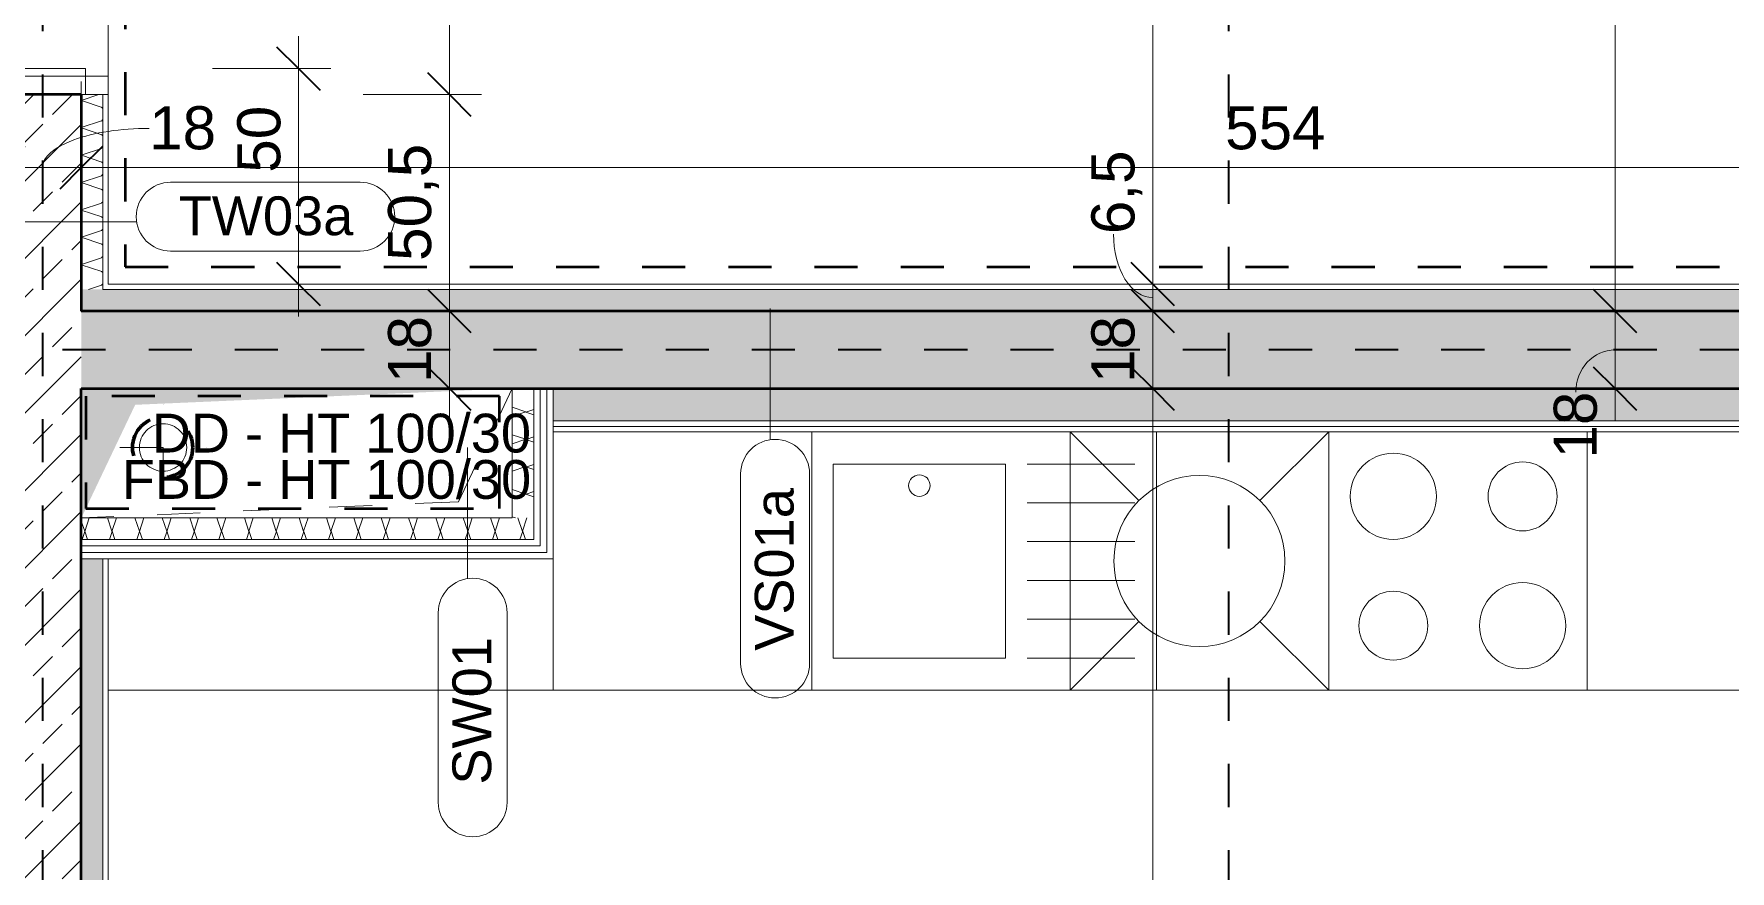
# Model space of a CAD drawing. Header units: metres. Extents: x 3.2 to 50, y 58.8 to 100.4.
# Drawn here: x 15.403 to 19.339, y 77.181 to 79.123 of the extents above; entities that cross this region are included whole.
import ezdxf

# ---------------------------------------------------------------- set-up
doc = ezdxf.new("R2010")
doc.units = ezdxf.units.M
for name, pattern in [('Strich Punkt', [0.015875, 0.00635, -0.004763, 0, -0.004763]), ('Strich Punkt Mittel', [0.015875, 0.00635, -0.004763, 0, -0.004763]), ('Verdeckt', [0.003, 0.002, -0.001])]:
    doc.linetypes.add(name, pattern=pattern)
for name, color, linetype, lineweight in [('A-DETL-GENF_', 92, 'Continuous', 13), ('A_2D', 7, 'Continuous', 13), ('A_Bemassung-50_', 4, 'Continuous', 9), ('A_Bemassung_', 4, 'Continuous', 9), ('A_Beschriftung_', 7, 'Continuous', 9), ('A_Brandabschnitte', 30, 'Verdeckt', 50), ('A_Decken', 8, 'Continuous', 13), ('A_Durchbruch_Projektion', 8, 'Verdeckt', 5), ('A_Kanal_SW', 34, 'Strich Punkt', 100), ('A_Moebel', 6, 'Continuous', 13), ('A_Raeume_', 7, 'Continuous', 5), ('A_Raster_', 1, 'Continuous', 9), ('A_Sanitaer', 3, 'Continuous', 13), ('A_Tueren', 31, 'Continuous', 13), ('A_Waende', 7, 'Continuous', 13), ('P-PIPE', 3, 'Continuous', 5), ('P-PIPE-CNTR', 3, 'Continuous', 5)]:
    doc.layers.add(name, color=color, linetype=linetype, lineweight=lineweight)
doc.styles.add('Arial_2', font='arial.ttf', dxfattribs={"height": 0.09})
doc.styles.add('Arial_5', font='arial.ttf', dxfattribs={"height": 0.1})
doc.dimstyles.new('WGA-Bemaßung', dxfattribs={"dimscale": 0.3048, "dimtxt": 0.102026, "dimasz": 0.328084, "dimexe": 0.246063, "dimexo": 0.0625, "dimgap": 0.04101, "dimtad": 1, "dimdec": 1, "dimlfac": 100, "dimrnd": 0.5, "dimdsep": 46, "dimtxsty": 'Arial_5', "dimblk1": 'OBLIQUE', "dimblk2": 'OBLIQUE', "dimsah": 1, "dimcen": 0.09, "dimdle": 0.246063, "dimazin": 2, "dimtfac": 1, "dimtdec": 4, "dimtix": 1, "dimtmove": 0, "dimatfit": 3, "dimfxl": 0.656168, "dimfxlon": 1, "dimtvp": 1, "dimtolj": 1, "dimtzin": 0, "dimarcsym": 2})
doc.dimstyles.new('WGA-Bemaßung_1', dxfattribs={"dimscale": 0.3048, "dimtxt": 0.102026, "dimasz": 0.328084, "dimexe": 0.246063, "dimexo": 0.0625, "dimgap": 0.04101, "dimtad": 1, "dimdec": 1, "dimlfac": 100, "dimrnd": 0.5, "dimdsep": 46, "dimtxsty": 'Arial_5', "dimblk1": 'OBLIQUE', "dimblk2": 'OBLIQUE', "dimsah": 1, "dimcen": 0.09, "dimdle": 0.246063, "dimazin": 2, "dimtfac": 1, "dimtdec": 4, "dimtix": 1, "dimtmove": 2, "dimatfit": 3, "dimfxl": 0.656168, "dimfxlon": 1, "dimtvp": 1, "dimtolj": 1, "dimtzin": 0, "dimarcsym": 2})
doc.dimstyles.new('WGA-Bemaßung_2', dxfattribs={"dimscale": 0.3048, "dimtxt": 0.102026, "dimasz": 0.328084, "dimexe": 0.246063, "dimexo": 0.0625, "dimgap": 0.04101, "dimtad": 1, "dimdec": 1, "dimlfac": 100, "dimrnd": 0.5, "dimdsep": 46, "dimtxsty": 'Arial_5', "dimblk1": 'OBLIQUE', "dimblk2": 'OBLIQUE', "dimsah": 1, "dimcen": 0.09, "dimdle": 0.246063, "dimazin": 2, "dimtfac": 1, "dimtdec": 4, "dimtix": 1, "dimtmove": 1, "dimatfit": 3, "dimfxl": 0.656168, "dimfxlon": 1, "dimtvp": 1, "dimtolj": 1, "dimtzin": 0, "dimarcsym": 2})
doc.dimstyles.new('WGA-Bemaßung_3', dxfattribs={"dimscale": 0.3048, "dimtxt": 0.102026, "dimasz": 0.328084, "dimexe": 0.246063, "dimexo": 0.0625, "dimgap": 0.04101, "dimtad": 1, "dimdec": 1, "dimlfac": 100, "dimrnd": 0.5, "dimdsep": 46, "dimtxsty": 'Arial_5', "dimblk1": 'OBLIQUE', "dimblk2": 'OBLIQUE', "dimsah": 1, "dimcen": 0.09, "dimdle": 0.246063, "dimazin": 2, "dimtfac": 1, "dimtdec": 4, "dimtix": 1, "dimtmove": 0, "dimatfit": 3, "dimfxl": 0.656168, "dimfxlon": 1, "dimtvp": 1, "dimtolj": 1, "dimtzin": 0, "dimarcsym": 2})
pattern_1 = [(45, (0, 0), (-0.08980256, 0.08980256), []), (45, (0.0898, 0), (-0.08980256, 0.08980256), [0.0635, -0.03175])]

# ---------------------------------------------------------------- blocks, each defined once
blk = doc.blocks.new('UZ_D1 - SL_0900x2000_Wohnungstür-5426849-263_PP_01OG_BT1')
at = {"layer": 'A_Tueren', "lineweight": 5}
for p, q in [((0.45, 0.1), (0.45, 1)), ((-0.51, 0.1), (-0.45, 0.1)), ((-0.45, 0.1), (-0.45, -0.1)), ((0.45, 0.1), (0.45, -0.1)), ((0.51, 0.1), (0.45, 0.1)), ((-0.45, -0.1), (-0.51, -0.1)), ((0.45, -0.1), (0.51, -0.1))]:
    blk.add_line(p, q, dxfattribs=at)
blk.add_arc((0.45, 0.1), 0.9, 90, 180, dxfattribs=at)
blk = doc.blocks.new('Symbol_Schatten - Bodendurchbruch_Schatten-5766259-263_PP_01OG_BT1')
at = {"layer": 'A-DETL-GENF_'}
blk.add_hatch(color=256, dxfattribs=at).paths.add_polyline_path([(-0.5, -0.15), (-0.375, 0.1125), (0.4892, 0.15), (-0.5, 0.15)])
blk = doc.blocks.new('Symbol_Schatten_Verdeckt_unten - Bodendurchbruch_Schatten_Verdeckt_unten-5766260-263_PP_01OG_BT1')
at = {"layer": 'A_Durchbruch_Projektion'}
for p, q in [((-0.375, 0.1125), (0.5, 0.15)), ((-0.5, -0.15), (-0.375, 0.1125))]:
    blk.add_line(p, q, dxfattribs=at)
blk = doc.blocks.new('Sani_Kueche_Zeile - Tiefe_600-8244226-263_PP_01OG_BT1')
at = {"layer": 'A_Sanitaer'}
for p, q in [((-0.6005, 0.0254), (-1.1092, 0.0254)), ((0.1995, 0.0254), (-0.6005, 0.0254)), ((0.5995, 0.0254), (0.1995, 0.0254)), ((1.1995, 0.0254), (0.5995, 0.0254)), ((1.8745, 0.0254), (1.1995, 0.0254)), ((1.8745, -0.5746), (1.8745, 0.0254)), ((-1.2005, -0.2696), (-1.2005, -0.5746)), ((-1.2005, -0.5746), (-0.6005, -0.5746)), ((-0.6005, -0.5746), (0.1995, -0.5746)), ((0.1995, -0.5746), (0.5995, -0.5746)), ((0.5995, -0.5746), (1.1995, -0.5746)), ((1.1995, -0.5746), (1.8745, -0.5746))]:
    blk.add_line(p, q, dxfattribs=at)
blk = doc.blocks.new('MSys_Kueche_Herd - 600-V88-263_PP_01OG_BT1')
at = {"layer": 'A_Moebel'}
for p, q in [((-1.2005, 0.5746), (-0.6005, 0.5746)), ((-1.2005, -0.0254), (-1.2005, 0.5746)), ((-1.2005, 0.5746), (-0.6005, 0.5746)), ((-1.2005, -0.0254), (-1.2005, 0.5746)), ((-0.6005, 0.5746), (-0.6005, -0.0254)), ((-0.6005, 0.5746), (-0.6005, -0.0254))]:
    blk.add_line(p, q, dxfattribs=at)
for centre, radius in [((-1.0505, 0.4246), 0.1), ((-0.7505, 0.4246), 0.08), ((-1.0505, 0.1246), 0.08), ((-0.7505, 0.1246), 0.1)]:
    blk.add_circle(centre, radius, dxfattribs=at)
blk = doc.blocks.new('MSys_Kueche_Spuele - 80cm-V49-263_PP_01OG_BT1')
at = {"layer": 'A_Moebel'}
for p, q in [((-1.2005, 0.5746), (-0.4005, 0.5746)), ((-1.2005, -0.0254), (-1.2005, 0.5746)), ((-1.2005, -0.0254), (-1.2005, 0.5746)), ((-0.4005, 0.5746), (-0.4005, -0.0254)), ((-0.9005, 0.4996), (-1.1505, 0.4996)), ((-0.8505, 0.4996), (-0.4505, 0.4996)), ((-0.8505, 0.0496), (-0.8505, 0.4996)), ((-0.4505, 0.4996), (-0.4505, 0.0496)), ((-0.9005, 0.4096), (-1.1505, 0.4096)), ((-0.9005, 0.3196), (-1.1505, 0.3196)), ((-0.9005, 0.2296), (-1.1505, 0.2296)), ((-0.9005, 0.1396), (-1.1505, 0.1396)), ((-0.9005, 0.0496), (-1.1505, 0.0496)), ((-0.4505, 0.0496), (-0.8505, 0.0496))]:
    blk.add_line(p, q, dxfattribs=at)
blk.add_circle((-0.6505, 0.0996), 0.025, dxfattribs=at)
blk = doc.blocks.new('MSys_Kueche_Geschirrspueler - 600-V48-263_PP_01OG_BT1')
at = {"layer": 'A_Moebel'}
for p, q in [((-1.0409, -0.1342), (-1.2005, 0.0254)), ((-0.6005, 0.0254), (-1.2005, 0.0254)), ((-1.2005, 0.0254), (-1.2005, -0.5746)), ((-0.6005, 0.0254), (-0.7601, -0.1342)), ((-0.6005, -0.5746), (-0.6005, 0.0254)), ((-1.0409, -0.415), (-1.2005, -0.5746)), ((-0.6005, -0.5746), (-0.7601, -0.415))]:
    blk.add_line(p, q, dxfattribs=at)
blk.add_circle((-0.9005, -0.2746), 0.1985, dxfattribs=at)
blk = doc.blocks.new('Moeb_Schrank - Schrank_2m_30-11551059-263_PP_01OG_BT1')
at = {"layer": 'A_Moebel', "color": 8}
for p, q in [((1.0325, 0.305), (0, 0.305)), ((0, 0.305), (0, 0)), ((0, 0), (0, 0.305)), ((0, 0.305), (1.0325, 0.305)), ((1.0325, 0), (1.0325, 0.305)), ((1.0325, 0.305), (1.0325, 0)), ((0, 0), (1.0325, 0)), ((0.9692, 0), (0, 0))]:
    blk.add_line(p, q, dxfattribs=at)
blk = doc.blocks.new('BS_Wand_Lollipop - links_unten-2026911-263_PP_01OG_BT1')
at = {"layer": 'A_Beschriftung_'}
for p, q in [((-0.00467, 0.001367), (-0.01347, 0.001367)), ((-0.003087, 0), (0.003, 0)), ((-0.00467, -0.001833), (-0.01347, -0.001833))]:
    blk.add_line(p, q, dxfattribs=at)
for centre, start, end in [((-0.01347, -0.000233), 90, 270), ((-0.00467, -0.000233), 270, 90)]:
    blk.add_arc(centre, 0.0016, start, end, dxfattribs=at)
blk = doc.blocks.new('DIMBLOCK176-263_PP_01OG_BT1')
at = {"layer": 'A_Bemassung-50_', "lineweight": 35, "transparency": 16777216}
for p, q in [((17.9992, 80.093), (17.9492, 80.143)), ((17.9992, 80.093), (18.0492, 80.043)), ((17.9992, 78.543), (17.9492, 78.593)), ((17.9992, 78.543), (18.0492, 78.493))]:
    blk.add_line(p, q, dxfattribs=at)
at = {"layer": 'A_Bemassung-50_', "transparency": 16777216}
for p, q in [((17.9992, 80.093), (17.9242, 80.093)), ((17.9992, 80.093), (17.9992, 78.543)), ((17.9992, 80.093), (18.1992, 80.093)), ((17.9992, 78.543), (17.9242, 78.543)), ((17.9992, 78.543), (18.1992, 78.543))]:
    blk.add_line(p, q, dxfattribs=at)
at = {"layer": 'A_Bemassung-50_', "color": 0, "transparency": 16777216, "insert": (18.1536, 79.2026), "char_height": 0.1, "width": 0.276883, "attachment_point": 1, "rotation": 90, "line_spacing_factor": 0.941778, "style": 'Arial_5'}
blk.add_mtext('155', dxfattribs=at)
blk = doc.blocks.new('_Oblique')
at = {"color": 0, "linetype": 'ByBlock', "lineweight": -2}
blk.add_line((-0.5, -0.5), (0.5, 0.5), dxfattribs=at)
blk = doc.blocks.new('DIMBLOCK177-263_PP_01OG_BT1')
at = {"layer": 'A_Bemassung-50_', "lineweight": 35, "transparency": 16777216}
for p, q in [((17.9992, 78.543), (17.9492, 78.593)), ((17.9992, 78.543), (18.0492, 78.493)), ((17.9992, 78.4805), (17.9492, 78.5305)), ((17.9992, 78.4805), (18.0492, 78.4305))]:
    blk.add_line(p, q, dxfattribs=at)
at = {"layer": 'A_Bemassung-50_', "transparency": 16777216}
for p, q in [((17.9992, 78.543), (17.9242, 78.543)), ((17.9992, 78.543), (17.9992, 78.4805)), ((17.9992, 78.543), (18.1992, 78.543)), ((17.9992, 78.4805), (17.9242, 78.4805)), ((17.9992, 78.4805), (18.1992, 78.4805))]:
    blk.add_line(p, q, dxfattribs=at)
blk.add_ellipse((17.9992, 78.659), major_axis=(0, 0.1473), ratio=0.617759, start_param=1.570796, end_param=3.141593, dxfattribs=at)
at = {"layer": 'A_Bemassung-50_', "color": 0, "transparency": 16777216, "insert": (17.8568, 78.659), "char_height": 0.1, "width": 0.231677, "attachment_point": 1, "rotation": 90, "line_spacing_factor": 0.941778, "style": 'Arial_5'}
blk.add_mtext('6,5', dxfattribs=at)
blk = doc.blocks.new('DIMBLOCK178-263_PP_01OG_BT1')
at = {"layer": 'A_Bemassung-50_', "lineweight": 35, "transparency": 16777216}
for p, q in [((17.9992, 78.4805), (17.9492, 78.5305)), ((17.9992, 78.4805), (18.0492, 78.4305)), ((17.9992, 78.3005), (17.9492, 78.3505)), ((17.9992, 78.3005), (18.0492, 78.2505))]:
    blk.add_line(p, q, dxfattribs=at)
at = {"layer": 'A_Bemassung-50_', "transparency": 16777216}
for p, q in [((17.9992, 78.4805), (17.9242, 78.4805)), ((17.9992, 78.4805), (17.9992, 78.3005)), ((17.9992, 78.4805), (18.1992, 78.4805)), ((17.9992, 78.3005), (17.9242, 78.3005)), ((17.9992, 78.3005), (18.1992, 78.3005))]:
    blk.add_line(p, q, dxfattribs=at)
at = {"layer": 'A_Bemassung-50_', "color": 0, "transparency": 16777216, "insert": (17.8568, 78.3136), "char_height": 0.1, "width": 0.184588, "attachment_point": 1, "rotation": 90, "line_spacing_factor": 0.941778, "style": 'Arial_5'}
blk.add_mtext('18', dxfattribs=at)
blk = doc.blocks.new('DIMBLOCK179-263_PP_01OG_BT1')
at = {"layer": 'A_Bemassung-50_', "lineweight": 35, "transparency": 16777216}
for p, q in [((17.9992, 78.3005), (17.9492, 78.3505)), ((17.9992, 78.3005), (18.0492, 78.2505)), ((17.9992, 71.178), (17.9492, 71.228)), ((17.9992, 71.178), (18.0492, 71.128))]:
    blk.add_line(p, q, dxfattribs=at)
at = {"layer": 'A_Bemassung-50_', "transparency": 16777216}
for p, q in [((17.9992, 78.3005), (17.9242, 78.3005)), ((17.9992, 78.3005), (17.9992, 71.103)), ((17.9992, 78.3005), (18.1992, 78.3005)), ((17.9992, 71.178), (17.9242, 71.178)), ((17.9992, 71.178), (18.1992, 71.178))]:
    blk.add_line(p, q, dxfattribs=at)
at = {"layer": 'A_Bemassung-50_', "color": 0, "transparency": 16777216, "insert": (17.8568, 74.5658), "char_height": 0.1, "width": 0.416266, "attachment_point": 1, "rotation": 90, "line_spacing_factor": 0.941778, "style": 'Arial_5'}
blk.add_mtext('712,5', dxfattribs=at)
blk = doc.blocks.new('DIMBLOCK444-263_PP_01OG_BT1')
at = {"layer": 'A_Bemassung-50_', "lineweight": 35, "transparency": 16777216}
for p, q in [((19.0722, 80.1555), (19.0222, 80.2055)), ((19.0722, 80.1555), (19.1222, 80.1055)), ((19.0722, 78.4805), (19.0222, 78.5305)), ((19.0722, 78.4805), (19.1222, 78.4305))]:
    blk.add_line(p, q, dxfattribs=at)
at = {"layer": 'A_Bemassung-50_', "transparency": 16777216}
for p, q in [((19.0722, 80.1555), (18.8722, 80.1555)), ((19.0722, 80.1555), (19.0722, 78.4805)), ((19.0722, 80.1555), (19.1472, 80.1555)), ((19.0722, 78.4805), (18.9972, 78.4805)), ((19.0722, 78.4805), (19.2722, 78.4805))]:
    blk.add_line(p, q, dxfattribs=at)
at = {"layer": 'A_Bemassung-50_', "color": 0, "transparency": 16777216, "insert": (18.9299, 79.1446), "char_height": 0.1, "width": 0.416266, "attachment_point": 1, "rotation": 90, "line_spacing_factor": 0.941778, "style": 'Arial_5'}
blk.add_mtext('167,5', dxfattribs=at)
blk = doc.blocks.new('DIMBLOCK445-263_PP_01OG_BT1')
at = {"layer": 'A_Bemassung-50_', "lineweight": 35, "transparency": 16777216}
for p, q in [((19.0722, 78.4805), (19.0222, 78.5305)), ((19.0722, 78.4805), (19.1222, 78.4305)), ((19.0722, 78.3005), (19.0222, 78.3505)), ((19.0722, 78.3005), (19.1222, 78.2505))]:
    blk.add_line(p, q, dxfattribs=at)
at = {"layer": 'A_Bemassung-50_', "transparency": 16777216}
for p, q in [((19.0722, 78.4805), (18.9972, 78.4805)), ((19.0722, 78.4805), (19.0722, 78.2255)), ((19.0722, 78.4805), (19.2722, 78.4805)), ((19.0722, 78.3005), (18.9972, 78.3005)), ((19.0722, 78.3005), (19.2722, 78.3005))]:
    blk.add_line(p, q, dxfattribs=at)
blk.add_ellipse((19.0722, 78.292), major_axis=(0, 0.0985), ratio=0.923989, start_param=0, end_param=1.570796, dxfattribs=at)
at = {"layer": 'A_Bemassung-50_', "color": 0, "transparency": 16777216, "insert": (18.9299, 78.1382), "char_height": 0.1, "width": 0.184588, "attachment_point": 1, "rotation": 90, "line_spacing_factor": 0.941778, "style": 'Arial_5'}
blk.add_mtext('18', dxfattribs=at)
blk = doc.blocks.new('DIMBLOCK504-263_PP_01OG_BT1')
at = {"layer": 'A_Bemassung-50_', "transparency": 16777216}
for p, q in [((15.3327, 78.8134), (15.3327, 79.0134)), ((15.5127, 78.8134), (15.5127, 79.0134)), ((15.3327, 78.8134), (15.5127, 78.8134)), ((15.3327, 78.8134), (15.3327, 78.7384)), ((15.5127, 78.8134), (15.5127, 78.7384))]:
    blk.add_line(p, q, dxfattribs=at)
at = {"layer": 'A_Bemassung-50_', "lineweight": 35, "transparency": 16777216}
for p, q in [((15.3327, 78.8134), (15.3827, 78.8634)), ((15.5127, 78.8134), (15.5627, 78.8634)), ((15.3327, 78.8134), (15.2827, 78.7634)), ((15.5127, 78.8134), (15.4627, 78.7634))]:
    blk.add_line(p, q, dxfattribs=at)
at = {"layer": 'A_Bemassung-50_', "transparency": 16777216}
blk.add_ellipse((15.6701, 78.8134), major_axis=(0.2474, 0), ratio=0.367745, start_param=1.570796, end_param=3.141593, dxfattribs=at)
at = {"layer": 'A_Bemassung-50_', "color": 0, "transparency": 16777216, "insert": (15.6701, 78.9557), "char_height": 0.1, "width": 0.184588, "attachment_point": 1, "line_spacing_factor": 0.941778, "style": 'Arial_5'}
blk.add_mtext('18', dxfattribs=at)
blk = doc.blocks.new('DIMBLOCK505-263_PP_01OG_BT1')
at = {"layer": 'A_Bemassung-50_', "transparency": 16777216}
for p, q in [((15.5127, 78.8134), (15.5127, 79.0134)), ((21.0527, 78.8134), (21.0527, 78.8884)), ((15.5127, 78.8134), (21.0527, 78.8134)), ((15.5127, 78.8134), (15.5127, 78.7384)), ((21.0527, 78.8134), (21.0527, 78.6134))]:
    blk.add_line(p, q, dxfattribs=at)
at = {"layer": 'A_Bemassung-50_', "lineweight": 35, "transparency": 16777216}
for p, q in [((15.5127, 78.8134), (15.5627, 78.8634)), ((21.0527, 78.8134), (21.1027, 78.8634)), ((15.5127, 78.8134), (15.4627, 78.7634)), ((21.0527, 78.8134), (21.0027, 78.7634))]:
    blk.add_line(p, q, dxfattribs=at)
at = {"layer": 'A_Bemassung-50_', "color": 0, "transparency": 16777216, "insert": (18.1673, 78.9557), "char_height": 0.1, "width": 0.276883, "attachment_point": 1, "line_spacing_factor": 0.941778, "style": 'Arial_5'}
blk.add_mtext('554', dxfattribs=at)
blk = doc.blocks.new('DIMBLOCK570-263_PP_01OG_BT1')
at = {"layer": 'A_Bemassung-50_', "lineweight": 35, "transparency": 16777216}
for p, q in [((16.0168, 79.043), (15.9668, 79.093)), ((16.0168, 79.043), (16.0668, 78.993)), ((16.0168, 78.543), (15.9668, 78.593)), ((16.0168, 78.543), (16.0668, 78.493))]:
    blk.add_line(p, q, dxfattribs=at)
at = {"layer": 'A_Bemassung-50_', "transparency": 16777216}
for p, q in [((16.0168, 79.118), (16.0168, 78.468)), ((16.0168, 79.043), (15.8168, 79.043)), ((16.0168, 79.043), (16.0918, 79.043)), ((16.0168, 78.543), (15.9418, 78.543)), ((16.0168, 78.543), (16.2168, 78.543))]:
    blk.add_line(p, q, dxfattribs=at)
at = {"layer": 'A_Bemassung-50_', "color": 0, "transparency": 16777216, "insert": (15.8745, 78.8014), "char_height": 0.1, "width": 0.184588, "attachment_point": 1, "rotation": 90, "line_spacing_factor": 0.941778, "style": 'Arial_5'}
blk.add_mtext('50', dxfattribs=at)
blk = doc.blocks.new('DIMBLOCK644-263_PP_01OG_BT1')
at = {"layer": 'A_Bemassung-50_', "lineweight": 35, "transparency": 16777216}
for p, q in [((16.3668, 80.003), (16.3168, 80.053)), ((16.3668, 80.003), (16.4168, 79.953)), ((16.3668, 78.983), (16.3168, 79.033)), ((16.3668, 78.983), (16.4168, 78.933))]:
    blk.add_line(p, q, dxfattribs=at)
at = {"layer": 'A_Bemassung-50_', "transparency": 16777216}
for p, q in [((16.3668, 80.003), (16.1668, 80.003)), ((16.3668, 80.003), (16.3668, 78.983)), ((16.3668, 80.003), (16.4418, 80.003)), ((16.3668, 78.983), (16.1668, 78.983)), ((16.3668, 78.983), (16.4418, 78.983))]:
    blk.add_line(p, q, dxfattribs=at)
at = {"layer": 'A_Bemassung-50_', "color": 0, "transparency": 16777216, "insert": (16.2245, 79.3776), "char_height": 0.1, "width": 0.276883, "attachment_point": 1, "rotation": 90, "line_spacing_factor": 0.941778, "style": 'Arial_5'}
blk.add_mtext('102', dxfattribs=at)
blk = doc.blocks.new('DIMBLOCK645-263_PP_01OG_BT1')
at = {"layer": 'A_Bemassung-50_', "lineweight": 35, "transparency": 16777216}
for p, q in [((16.3668, 78.983), (16.3168, 79.033)), ((16.3668, 78.983), (16.4168, 78.933)), ((16.3668, 78.4805), (16.3168, 78.5305)), ((16.3668, 78.4805), (16.4168, 78.4305))]:
    blk.add_line(p, q, dxfattribs=at)
at = {"layer": 'A_Bemassung-50_', "transparency": 16777216}
for p, q in [((16.3668, 78.983), (16.1668, 78.983)), ((16.3668, 78.983), (16.3668, 78.4805)), ((16.3668, 78.983), (16.4418, 78.983)), ((16.3668, 78.4805), (16.2918, 78.4805)), ((16.3668, 78.4805), (16.5668, 78.4805))]:
    blk.add_line(p, q, dxfattribs=at)
at = {"layer": 'A_Bemassung-50_', "color": 0, "transparency": 16777216, "insert": (16.2245, 78.5968), "char_height": 0.1, "width": 0.323972, "attachment_point": 1, "rotation": 90, "line_spacing_factor": 0.941778, "style": 'Arial_5'}
blk.add_mtext('50,5', dxfattribs=at)
blk = doc.blocks.new('DIMBLOCK646-263_PP_01OG_BT1')
at = {"layer": 'A_Bemassung-50_', "lineweight": 35, "transparency": 16777216}
for p, q in [((16.3668, 78.4805), (16.3168, 78.5305)), ((16.3668, 78.4805), (16.4168, 78.4305)), ((16.3668, 78.3005), (16.3168, 78.3505)), ((16.3668, 78.3005), (16.4168, 78.2505))]:
    blk.add_line(p, q, dxfattribs=at)
at = {"layer": 'A_Bemassung-50_', "transparency": 16777216}
for p, q in [((16.3668, 78.4805), (16.2918, 78.4805)), ((16.3668, 78.4805), (16.3668, 78.2255)), ((16.3668, 78.4805), (16.5668, 78.4805)), ((16.3668, 78.3005), (16.2918, 78.3005)), ((16.3668, 78.3005), (16.5668, 78.3005))]:
    blk.add_line(p, q, dxfattribs=at)
at = {"layer": 'A_Bemassung-50_', "color": 0, "transparency": 16777216, "insert": (16.2245, 78.3136), "char_height": 0.1, "width": 0.184588, "attachment_point": 1, "rotation": 90, "line_spacing_factor": 0.941778, "style": 'Arial_5'}
blk.add_mtext('18', dxfattribs=at)

msp = doc.modelspace()

# ---------------------------------------------------------------- hatches: boundary and pattern name
at = {"layer": 'A_Waende', "lineweight": 5}
h = msp.add_hatch(dxfattribs=at)
h.set_pattern_fill('FP_1', color=250, style=0, pattern_type=2)
h.set_pattern_definition(pattern_1)
h.paths.add_polyline_path([(15.5127, 71.178), (15.5127, 78.983), (15.3327, 78.983), (15.3327, 71.178)])
h.paths.add_polyline_path([(15.3586, 80.003), (15.5127, 80.003), (15.5127, 80.1555), (15.3327, 80.1555), (15.3327, 80.003), (15.3515, 80.003)])
h = msp.add_hatch(dxfattribs=at)
h.set_pattern_fill('FP_15', color=250, angle=45, style=0, pattern_type=2)
h.set_pattern_definition([(135, (15.57544, 79.31829), (-0.254, 0.127003), [0.02245, -0.15715]), (135, (15.464425, 79.365665), (-0.254, 0.127003), [0.02245, -0.15715]), (135, (15.57544, 79.38193), (-0.254, 0.127003), [0.02245, -0.15715]), (135, (15.464425, 79.429305), (-0.254, 0.1270034), [0.02245, -0.15715]), (161.565, (15.559885, 79.333845), (-0.5079977, 0.1270007), [0.0502, -0.35141]), (161.565, (15.5118, 79.3494), (-0.5079977, 0.1270007), [0.0502, -0.35141]), (161.565, (15.559885, 79.397485), (-0.5079977, 0.1270007), [0.0502, -0.35141]), (161.565, (15.5118, 79.41304), (-0.5079977, 0.1270007), [0.0502, -0.35141]), (225, (15.46372, 79.333845), (0.254, 0.127003), [0.02245, -0.15715]), (225, (15.57544, 79.38193), (0.254, 0.127003), [0.02245, -0.15715]), (225, (15.46372, 79.397485), (0.254, 0.127003), [0.02245, -0.15715]), (225, (15.57473, 79.44486), (0.254, 0.1270034), [0.02245, -0.15715]), (198.435, (15.5118, 79.3494), (0.5079977, 0.1270007), [0.0502, -0.35141]), (198.435, (15.559178, 79.365665), (0.5079977, 0.1270007), [0.0502, -0.35141]), (198.435, (15.5118, 79.41304), (0.5079977, 0.1270007), [0.0502, -0.35141]), (198.435, (15.559178, 79.429305), (0.5079977, 0.1270007), [0.0502, -0.35141])])
h.paths.add_polyline_path([(15.5627, 78.5305), (15.5627, 78.983), (15.5127, 78.983), (15.5127, 78.5305)])
h.paths.add_polyline_path([(15.5627, 80.003), (15.5627, 80.1055), (15.5127, 80.1055), (15.5127, 80.003)])
h = msp.add_hatch(dxfattribs=at)
h.set_pattern_fill('FP_14', color=250, angle=-135, style=0, pattern_type=2)
h.set_pattern_definition([(225, (28.90794, 78.54259), (-0.12700345, -0.2539998), [0.02245, -0.15715]), (225, (28.85986, 78.43228), (-0.12700345, -0.2539998), [0.02245, -0.15715]), (225, (28.8443, 78.54259), (-0.12700345, -0.2539998), [0.02245, -0.15715]), (225, (28.79692, 78.43158), (-0.12700345, -0.2539998), [0.02245, -0.15715]), (251.565, (28.892383, 78.527036), (-0.12700069, -0.50799766), [0.0502, -0.35141]), (251.565, (28.87612, 78.47966), (-0.12700069, -0.50799766), [0.0502, -0.35141]), (251.565, (28.828743, 78.527036), (-0.12700069, -0.50799766), [0.0502, -0.35141]), (251.565, (28.81248, 78.47966), (-0.12700069, -0.50799766), [0.0502, -0.35141]), (315, (28.89168, 78.43158), (-0.12700345, 0.2539998), [0.02245, -0.15715]), (315, (28.8443, 78.54259), (-0.12700345, 0.2539998), [0.02245, -0.15715]), (315, (28.82804, 78.43158), (-0.12700345, 0.2539998), [0.02245, -0.15715]), (315, (28.78066, 78.54259), (-0.12700345, 0.2539998), [0.02245, -0.15715]), (288.435, (28.87612, 78.47966), (-0.12700069, 0.50799766), [0.0502, -0.35141]), (288.435, (28.859856, 78.527036), (-0.12700069, 0.50799766), [0.0502, -0.35141]), (288.435, (28.81248, 78.47966), (-0.12700069, 0.50799766), [0.0502, -0.35141]), (288.435, (28.796217, 78.527036), (-0.12700069, 0.50799766), [0.0502, -0.35141])])
h.paths.add_polyline_path([(20.234, 78.4805), (21.0527, 78.4805), (21.0527, 78.5305), (15.5127, 78.5305), (15.5127, 78.4805), (20.1866, 78.4805)])
h.paths.add_polyline_path([(36.931, 78.4805), (42.3027, 78.4805), (42.3027, 78.5305), (36.6327, 78.5305), (36.6327, 78.4805), (36.7527, 78.4805)])
h.paths.add_polyline_path([(23.4354, 78.4805), (35.6127, 78.4805), (35.6127, 78.5305), (22.0727, 78.5305), (22.0727, 78.4805), (23.2577, 78.4805)])
h = msp.add_hatch(dxfattribs=at)
h.set_pattern_fill('FP_1', color=250, style=0, pattern_type=2)
h.set_pattern_definition(pattern_1)
h.paths.add_polyline_path([(30.4855, 78.3005), (35.6127, 78.3005), (35.6127, 78.4805), (22.0727, 78.4805), (22.0727, 78.3005), (30.132, 78.3005)])
h.paths.add_polyline_path([(16.5127, 78.3005), (21.0527, 78.3005), (21.0527, 78.4805), (15.5127, 78.4805), (15.5127, 78.3005), (16.5019, 78.3005)])
h.paths.add_polyline_path([(36.7527, 78.3005), (42.3027, 78.3005), (42.3027, 78.4805), (36.6327, 78.4805), (36.6327, 78.3005), (36.7352, 78.3005)])
h = msp.add_hatch(dxfattribs=at)
h.set_pattern_fill('FP_41', color=250, angle=45, style=0, pattern_type=2)
h.set_pattern_definition([(135, (16.60782, 78.15015), (-0.254, 0.127003), [0.02245, -0.15715]), (135, (16.49609, 78.19823), (-0.254, 0.127003), [0.02245, -0.15715]), (135, (16.60782, 78.21379), (-0.254, 0.127003), [0.02245, -0.15715]), (135, (16.49609, 78.26187), (-0.254, 0.127003), [0.02245, -0.15715]), (161.565, (16.591554, 78.166412), (-0.507998, 0.127001), [0.0502, -0.35141]), (161.565, (16.544177, 78.182675), (-0.507998, 0.127001), [0.0502, -0.35141]), (161.565, (16.591554, 78.23005), (-0.5079977, 0.127001), [0.0502, -0.35141]), (161.565, (16.544177, 78.246315), (-0.5079977, 0.127001), [0.0502, -0.35141]), (225, (16.4968, 78.16641), (0.254, 0.127003), [0.02245, -0.15715]), (225, (16.60782, 78.21379), (0.254, 0.127003), [0.02245, -0.15715]), (225, (16.4968, 78.23005), (0.254, 0.127003), [0.02245, -0.15715]), (225, (16.60782, 78.27743), (0.254, 0.127003), [0.02245, -0.15715]), (198.435, (16.544177, 78.182675), (0.507998, 0.127001), [0.0502, -0.35141]), (198.435, (16.59226, 78.19823), (0.507998, 0.127001), [0.0502, -0.35141]), (198.435, (16.544177, 78.246315), (0.5079977, 0.127001), [0.0502, -0.35141]), (198.435, (16.591554, 78.261164), (0.5079977, 0.1270007), [0.0502, -0.35141])])
h.paths.add_polyline_path([(16.5127, 78.0005), (16.5627, 78.0005), (16.5627, 78.3005), (16.5127, 78.3005), (16.5127, 78.2005)])
h = msp.add_hatch(dxfattribs=at)
h.set_pattern_fill('FP_107', color=250, angle=225, style=0, pattern_type=2)
h.set_pattern_definition([(45, (18.44559, 78.20035), (0.1270034, 0.254), [0.02245, -0.15715]), (45, (18.49296, 78.31137), (0.1270034, 0.254), [0.02245, -0.15715]), (45, (18.50923, 78.20035), (0.1270034, 0.254), [0.02245, -0.15715]), (45, (18.5566, 78.31137), (0.1270034, 0.254), [0.02245, -0.15715]), (71.565, (18.461144, 78.21591), (0.1270007, 0.5079977), [0.0502, -0.35141]), (71.565, (18.4767, 78.263993), (0.1270007, 0.50799766), [0.0502, -0.35141]), (71.565, (18.524783, 78.21591), (0.1270007, 0.50799766), [0.0502, -0.35141]), (71.565, (18.54034, 78.263993), (0.1270007, 0.50799766), [0.0502, -0.35141]), (135, (18.46114, 78.31208), (0.1270034, -0.254), [0.02245, -0.15715]), (135, (18.50923, 78.20035), (0.1270034, -0.254), [0.02245, -0.15715]), (135, (18.52478, 78.31208), (0.1270034, -0.254), [0.02245, -0.15715]), (135, (18.57216, 78.20106), (0.1270034, -0.254), [0.02245, -0.15715]), (108.435, (18.4767, 78.263993), (0.1270007, -0.50799766), [0.0502, -0.35141]), (108.435, (18.492964, 78.216617), (0.1270007, -0.50799766), [0.0502, -0.35141]), (108.435, (18.54034, 78.263993), (0.1270007, -0.50799766), [0.0502, -0.35141]), (108.435, (18.556603, 78.216617), (0.1270007, -0.50799766), [0.0502, -0.35141])])
h.paths.add_polyline_path([(20.2827, 78.2255), (20.2952, 78.2255), (20.2952, 78.3005), (16.6077, 78.3005), (16.6077, 78.2255), (20.234, 78.2255)])
h = msp.add_hatch(dxfattribs=at)
h.set_pattern_fill('FP_40', color=250, angle=225, style=0, pattern_type=2)
h.set_pattern_definition([(45, (16.06052, 77.90549), (0.127003, 0.254), [0.02245, -0.15715]), (45, (16.10789, 78.016505), (0.127003, 0.254), [0.02245, -0.15715]), (45, (16.12416, 77.90549), (0.127003, 0.254), [0.02245, -0.15715]), (45, (16.17153, 78.016505), (0.127003, 0.254), [0.02245, -0.15715]), (71.565, (16.076073, 77.921046), (0.1270007, 0.5079977), [0.0502, -0.35141]), (71.565, (16.09163, 77.96913), (0.1270007, 0.5079977), [0.0502, -0.35141]), (71.565, (16.139712, 77.921046), (0.1270007, 0.5079977), [0.0502, -0.35141]), (71.565, (16.15527, 77.96913), (0.1270007, 0.5079977), [0.0502, -0.35141]), (135, (16.07607, 78.01721), (0.127003, -0.254), [0.02245, -0.15715]), (135, (16.12416, 77.90549), (0.127003, -0.254), [0.02245, -0.15715]), (135, (16.139005, 78.016505), (0.127003, -0.254), [0.02245, -0.15715]), (135, (16.1878, 77.90549), (0.127003, -0.254), [0.02245, -0.15715]), (108.435, (16.09163, 77.96913), (0.1270007, -0.5079977), [0.0502, -0.35141]), (108.435, (16.107892, 77.921753), (0.1270007, -0.5079977), [0.0502, -0.35141]), (108.435, (16.15527, 77.96913), (0.1270007, -0.5079977), [0.0502, -0.35141]), (108.435, (16.171532, 77.921753), (0.1270007, -0.5079977), [0.0502, -0.35141])])
h.paths.add_polyline_path([(15.9919, 77.9505), (16.5627, 77.9505), (16.5627, 78.0005), (15.5127, 78.0005), (15.5127, 77.9505), (15.6384, 77.9505)])
h = msp.add_hatch(dxfattribs=at)
h.set_pattern_fill('FP_113', color=250, angle=45, style=0, pattern_type=2)
h.set_pattern_definition([(135, (15.57473, 74.54178), (-0.2539998, 0.1270034), [0.02245, -0.15715]), (135, (15.46372, 74.58916), (-0.2539998, 0.1270034), [0.02245, -0.15715]), (135, (15.57473, 74.60542), (-0.2539998, 0.1270034), [0.02245, -0.15715]), (135, (15.46372, 74.6528), (-0.2539998, 0.1270034), [0.02245, -0.15715]), (161.565, (15.559178, 74.55734), (-0.50799766, 0.1270007), [0.0502, -0.35141]), (161.565, (15.5118, 74.573602), (-0.50799766, 0.1270007), [0.0502, -0.35141]), (161.565, (15.559178, 74.62098), (-0.50799766, 0.1270007), [0.0502, -0.35141]), (161.565, (15.5118, 74.637242), (-0.50799766, 0.1270007), [0.0502, -0.35141]), (225, (15.464425, 74.55734), (0.2539998, 0.1270034), [0.02245, -0.15715]), (225, (15.57473, 74.60542), (0.2539998, 0.1270034), [0.02245, -0.15715]), (225, (15.464425, 74.62098), (0.2539998, 0.1270034), [0.02245, -0.15715]), (225, (15.57544, 74.668355), (0.2539998, 0.1270034), [0.02245, -0.15715]), (198.435, (15.5118, 74.573602), (0.50799766, 0.1270007), [0.0502, -0.35141]), (198.435, (15.559178, 74.589866), (0.50799766, 0.1270007), [0.0502, -0.35141]), (198.435, (15.5118, 74.637242), (0.50799766, 0.1270007), [0.0502, -0.35141]), (198.435, (15.559885, 74.6528), (0.50799766, 0.1270007), [0.0502, -0.35141])])
h.paths.add_polyline_path([(15.5127, 71.178), (15.5627, 71.178), (15.5627, 77.9055), (15.5127, 77.9055), (15.5127, 71.1885)])

# ---------------------------------------------------------------- linework, layer by layer
at = {"layer": 'A_Brandabschnitte'}
for p, q in [((15.6144, 80.0349), (15.6144, 78.583)), ((15.6144, 78.583), (42.2544, 78.583)), ((15.5232, 78.2827), (15.5232, 78.0227)), ((16.4832, 78.2827), (15.5232, 78.2827)), ((16.4832, 78.0227), (16.4832, 78.2827)), ((15.5232, 78.0227), (16.4832, 78.0227))]:
    msp.add_line(p, q, dxfattribs=at)
at = {"layer": 'A_Decken'}
for p, q in [((15.3327, 79.0255), (15.5752, 79.0255)), ((15.5752, 79.0255), (15.5752, 78.983)), ((20.2827, 78.2005), (16.6077, 78.2005))]:
    msp.add_line(p, q, dxfattribs=at)
at = {"layer": 'A_Kanal_SW'}
msp.add_circle((15.7014, 78.164), 0.07, dxfattribs=at)
at = {"layer": 'A_Raeume_', "flags": 128}
for points in [[(42.3027, 78.543), (42.3027, 80.093), (22.0777, 80.093), (22.0147, 80.093), (21.4152, 80.093), (20.2393, 80.093), (20.2377, 80.093), (20.1477, 80.1555), (18.3293, 80.1555), (18.3277, 80.1555), (18.3277, 80.093), (15.5752, 80.093), (15.5752, 78.543)], [(15.5752, 71.178), (19.1391, 71.178), (19.1391, 74.8555), (20.2827, 74.8555), (20.2827, 76.0555), (20.2827, 78.2005), (16.6077, 78.2005), (16.6077, 77.9055), (15.5752, 77.9055)]]:
    msp.add_lwpolyline(points, close=True, dxfattribs=at)
at = {"layer": 'A_Raster_', "linetype": 'Strich Punkt Mittel', "lineweight": 35}
for p, q in [((15.4227, 94.2296), (15.4227, 59.9489)), ((18.1752, 94.2296), (18.1752, 59.9489)), ((48.169, 78.3905), (3.5722, 78.3905))]:
    msp.add_line(p, q, dxfattribs=at)
at = {"layer": 'A_Waende', "color": 10, "lineweight": 50}
for p, q in [((15.5127, 78.983), (15.3327, 78.983)), ((15.5127, 78.983), (15.5127, 78.4805)), ((21.0527, 78.4805), (15.5127, 78.4805)), ((15.5127, 78.3005), (20.2827, 78.3005)), ((15.5127, 71.178), (15.5127, 78.3005))]:
    msp.add_line(p, q, dxfattribs=at)
at = {"layer": 'A_Waende', "color": 250, "lineweight": 5}
for p, q in [((15.5627, 78.983), (15.5127, 78.983)), ((16.5127, 78.0005), (16.5127, 78.3005)), ((15.5127, 78.0005), (16.5127, 78.0005)), ((15.5127, 71.178), (15.5127, 77.9055))]:
    msp.add_line(p, q, dxfattribs=at)
at = {"layer": 'A_Waende'}
for p, q in [((15.5752, 78.983), (15.5627, 78.983)), ((15.5627, 78.983), (15.5627, 78.5305)), ((15.5752, 78.543), (15.5752, 78.983)), ((21.0527, 78.543), (15.5752, 78.543)), ((21.0527, 78.5305), (15.5627, 78.5305)), ((16.5627, 78.3005), (16.5627, 77.9505)), ((16.6077, 78.3005), (16.6077, 77.9055)), ((16.6077, 78.2255), (20.2952, 78.2255)), ((15.5127, 77.9505), (16.5627, 77.9505)), ((16.6077, 77.9055), (15.5127, 77.9055)), ((15.5627, 71.178), (15.5627, 77.9055)), ((15.5752, 77.9055), (15.5752, 71.178))]:
    msp.add_line(p, q, dxfattribs=at)
at = {"layer": 'A_Waende', "lineweight": 18}
for p, q in [((16.5777, 78.3005), (16.5777, 77.9355)), ((16.5927, 78.3005), (16.5927, 77.9205)), ((16.6077, 78.213), (20.2827, 78.213)), ((15.5127, 77.9355), (16.5777, 77.9355)), ((15.5127, 77.9205), (16.5927, 77.9205))]:
    msp.add_line(p, q, dxfattribs=at)
at = {"layer": 'P-PIPE', "color": 34, "linetype": 'Strich Punkt'}
for start, end in [(90, 180), (0, 90), (180, 270), (270, 0)]:
    msp.add_arc((15.7024, 78.164), 0.055, start, end, dxfattribs=at)
at = {"layer": 'P-PIPE-CNTR', "color": 34, "linetype": 'Strich Punkt'}
for p, q in [((15.7024, 78.064), (15.7024, 78.264)), ((15.6024, 78.164), (15.8024, 78.164))]:
    msp.add_line(p, q, dxfattribs=at)

# ---------------------------------------------------------------- block references
at = {"layer": 'A_2D'}
msp.add_blockref('Symbol_Schatten - Bodendurchbruch_Schatten-5766259-263_PP_01OG_BT1', (16.0127, 78.1505), dxfattribs=at)
at = {"layer": 'A_2D', "rotation": 180}
msp.add_blockref('Symbol_Schatten_Verdeckt_unten - Bodendurchbruch_Schatten_Verdeckt_unten-5766260-263_PP_01OG_BT1', (16.0127, 78.1505), dxfattribs=at)
at = {"layer": 'A_Beschriftung_', "xscale": 49.99999999999998, "yscale": 49.99999999999998, "zscale": 49.99999999999998}
for p, rotation in [((15.4865, 78.6878), 180), ((17.1112, 78.3363), 89.99999999999991), ((16.4093, 78.0141), 89.99999999999991)]:
    msp.add_blockref('BS_Wand_Lollipop - links_unten-2026911-263_PP_01OG_BT1', p, dxfattribs=dict(at, rotation=rotation))
at = {"layer": 'A_Moebel', "rotation": 180}
for name, p in [('MSys_Kueche_Spuele - 80cm-V49-263_PP_01OG_BT1', (16.8072, 78.1751)), ('MSys_Kueche_Geschirrspueler - 600-V48-263_PP_01OG_BT1', (17.2072, 77.6259)), ('MSys_Kueche_Herd - 600-V88-263_PP_01OG_BT1', (17.8072, 78.1751))]:
    msp.add_blockref(name, p, dxfattribs=at)
at = {"layer": 'A_Moebel', "color": 8, "rotation": 180}
msp.add_blockref('Moeb_Schrank - Schrank_2m_30-11551059-263_PP_01OG_BT1', (16.6077, 77.9055), dxfattribs=at)
at = {"layer": 'A_Sanitaer'}
msp.add_blockref('Sani_Kueche_Zeile - Tiefe_600-8244226-263_PP_01OG_BT1', (17.8081, 78.1751), dxfattribs=at)
at = {"layer": 'A_Tueren', "rotation": 90.00000000000017}
msp.add_blockref('UZ_D1 - SL_0900x2000_Wohnungstür-5426849-263_PP_01OG_BT1', (15.4227, 79.493), dxfattribs=at)

# ---------------------------------------------------------------- texts
at = {"layer": 'A_Beschriftung_', "char_height": 0.09, "attachment_point": 1, "style": 'Arial_2'}
for s, insert, width in [('TW03a', (15.7387, 78.7465), 0.493038), ('DD - HT 100/30', (15.6761, 78.2423), 1.046202), ('FBD - HT 100/30', (15.6066, 78.1348), 1.130379)]:
    msp.add_mtext(s, dxfattribs=dict(at, insert=insert, width=width))
at = {"layer": 'A_Beschriftung_', "char_height": 0.09, "attachment_point": 1, "rotation": 90, "style": 'Arial_2'}
for s, insert, width in [('VS01a', (17.0758, 77.6922), 0.448945), ('SW01', (16.3739, 77.3817), 0.420886)]:
    msp.add_mtext(s, dxfattribs=dict(at, insert=insert, width=width))

# ---------------------------------------------------------------- dimensions: what is measured, and where the dimension line sits
at = {"layer": 'A_Bemassung_'}
for base, p1, p2, dimstyle, override, picture, middle in [((19.0722, 78.4805), (18.8722, 80.1555), (19.2722, 78.4805), 'WGA-Bemaßung_3', {"dimpost": '<>', "dimfxl": 1.722099}, 'DIMBLOCK444-263_PP_01OG_BT1', (19.0087, 79.318)), ((16.3668, 78.983), (16.1668, 80.003), (16.1668, 78.983), 'WGA-Bemaßung_3', {"dimpost": '<>', "dimfxl": 1.02}, 'DIMBLOCK644-263_PP_01OG_BT1', (16.3033, 79.493)), ((16.3668302109, 78.4804984321), (16.1668302109, 78.9829984321), (16.5668302109, 78.4804984321), 'WGA-Bemaßung_3', {"dimpost": '<>', "dimfxl": 0.642266}, 'DIMBLOCK645-263_PP_01OG_BT1', (16.3032729118, 78.7317484321)), ((16.3668, 78.3005), (16.5668, 78.4805), (16.5668, 78.3005), 'WGA-Bemaßung_3', {"dimpost": '<>', "dimfxl": 0.18}, 'DIMBLOCK646-263_PP_01OG_BT1', (16.3033, 78.3905)), ((17.9992, 78.3005), (18.1992, 78.4805), (18.1992, 78.3005), 'WGA-Bemaßung', {"dimpost": '<>', "dimfxl": 0.18}, 'DIMBLOCK178-263_PP_01OG_BT1', (17.9356, 78.3905)), ((17.9991537487, 71.1779984321), (18.1991537487, 78.3004984321), (18.1991537487, 71.1779984321), 'WGA-Bemaßung', {"dimpost": '<>', "dimfxl": 7.1225}, 'DIMBLOCK179-263_PP_01OG_BT1', (17.9364491099, 74.7392484321))]:
    dim = msp.add_linear_dim(base=base, p1=p1, p2=p2, angle=90, dimstyle=dimstyle, override=override, dxfattribs=at)
    dim.commit()
    dim.dimension.update_dxf_attribs({"geometry": picture, "text_midpoint": middle})
for base, p1, p2, dimstyle, override, picture, middle in [((17.9992, 78.543), (18.1992, 80.093), (18.1992, 78.543), 'WGA-Bemaßung_1', {"dimpost": '<>', "dimfxl": 1.55}, 'DIMBLOCK176-263_PP_01OG_BT1', (18.2202, 79.3411)), ((16.0168, 78.543), (15.8168, 79.043), (16.2168, 78.543), 'WGA-Bemaßung_1', {"dimpost": '<>', "dimfxl": 0.640312}, 'DIMBLOCK570-263_PP_01OG_BT1', (15.9412, 78.8937)), ((17.9991537487, 78.4804984321), (18.1991537487, 78.5429984321), (18.1991537487, 78.4804984321), 'WGA-Bemaßung_2', {"dimpost": '<>', "dimfxl": 0.0625}, 'DIMBLOCK177-263_PP_01OG_BT1', (17.9234974483, 78.7748638792)), ((19.0722, 78.3005), (19.2722, 78.4805), (19.2722, 78.3005), 'WGA-Bemaßung_2', {"dimpost": '<>', "dimfxl": 0.18}, 'DIMBLOCK445-263_PP_01OG_BT1', (18.9966, 78.2305))]:
    dim = msp.add_linear_dim(base=base, p1=p1, p2=p2, angle=90, dimstyle=dimstyle, override=override, dxfattribs=at)
    dim.commit()
    dim.dimension.update_dxf_attribs({"geometry": picture, "text_midpoint": middle, "dimtype": 160, "text_rotation": 90})
dim = msp.add_linear_dim(base=(15.5127, 78.8134), p1=(15.3327, 79.0134), p2=(15.5127, 79.0134), dimstyle='WGA-Bemaßung_2', override={"dimpost": '<>', "dimfxl": 0.18}, dxfattribs=at)
dim.commit()
dim.dimension.update_dxf_attribs({"geometry": 'DIMBLOCK504-263_PP_01OG_BT1', "text_midpoint": (15.7624, 78.889), "dimtype": 160})
dim = msp.add_linear_dim(base=(21.0527, 78.8134), p1=(15.5127, 79.0134), p2=(21.0527, 78.6134), dimstyle='WGA-Bemaßung_3', override={"dimpost": '<>', "dimfxl": 5.554422}, dxfattribs=at)
dim.commit()
dim.dimension.update_dxf_attribs({"geometry": 'DIMBLOCK505-263_PP_01OG_BT1', "text_midpoint": (18.2827, 78.8767)})

doc.saveas('drawing.dxf')
